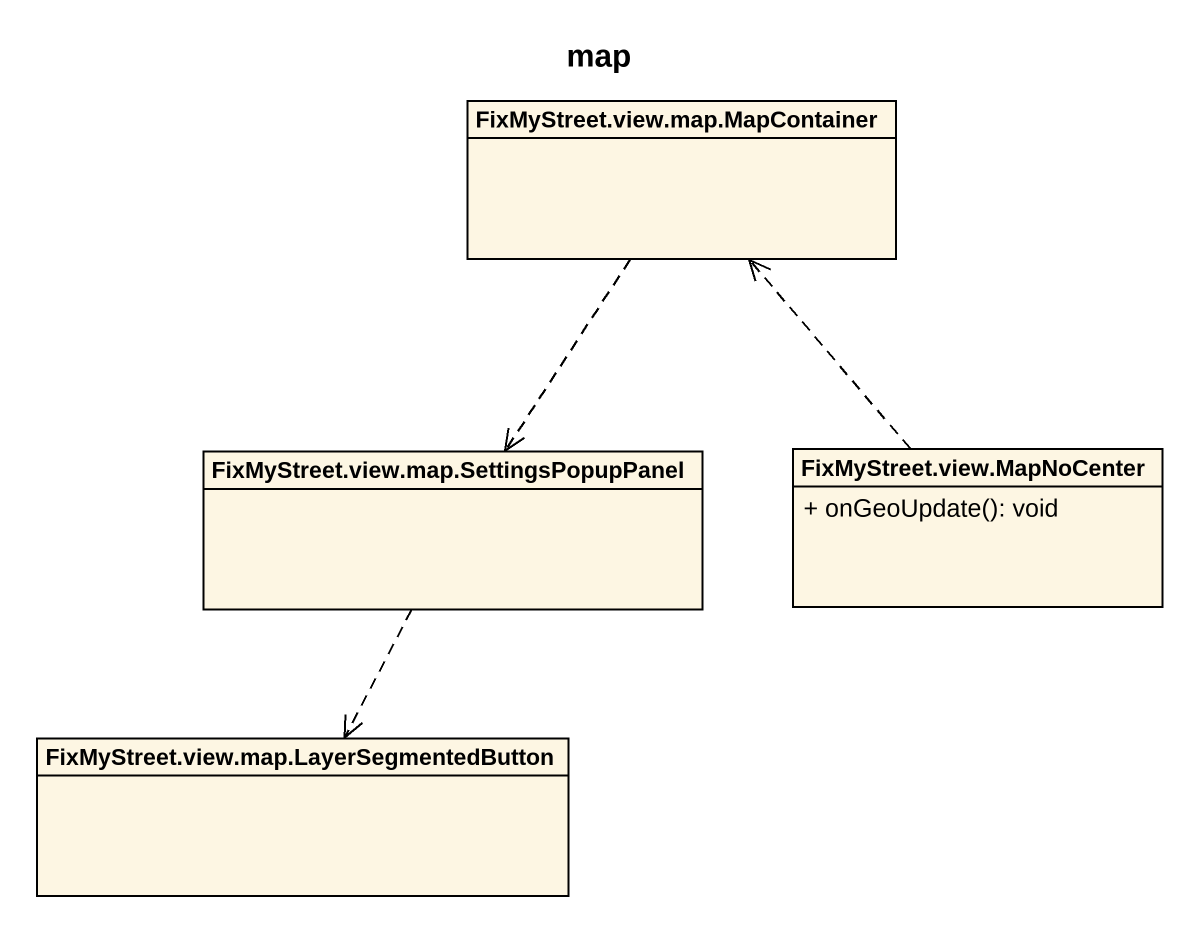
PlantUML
@startuml
title map
hide circle
hide empty members
skinparam classAttributeIconSize 0
class "FixMyStreet.view.map.MapContainer" as FixMyStreet_view_map
class "FixMyStreet.view.map.SettingsPopupPanel" as FixMyStreet_view_map_2
class "FixMyStreet.view.MapNoCenter" as FixMyStreet_view_MapNoCenter {
  + onGeoUpdate(): void
}
class "FixMyStreet.view.map.LayerSegmentedButton" as FixMyStreet_view_map_3
FixMyStreet_view_map ..> FixMyStreet_view_map_2
FixMyStreet_view_map_2 ..> FixMyStreet_view_map_3
FixMyStreet_view_MapNoCenter .up.> FixMyStreet_view_map
@enduml
